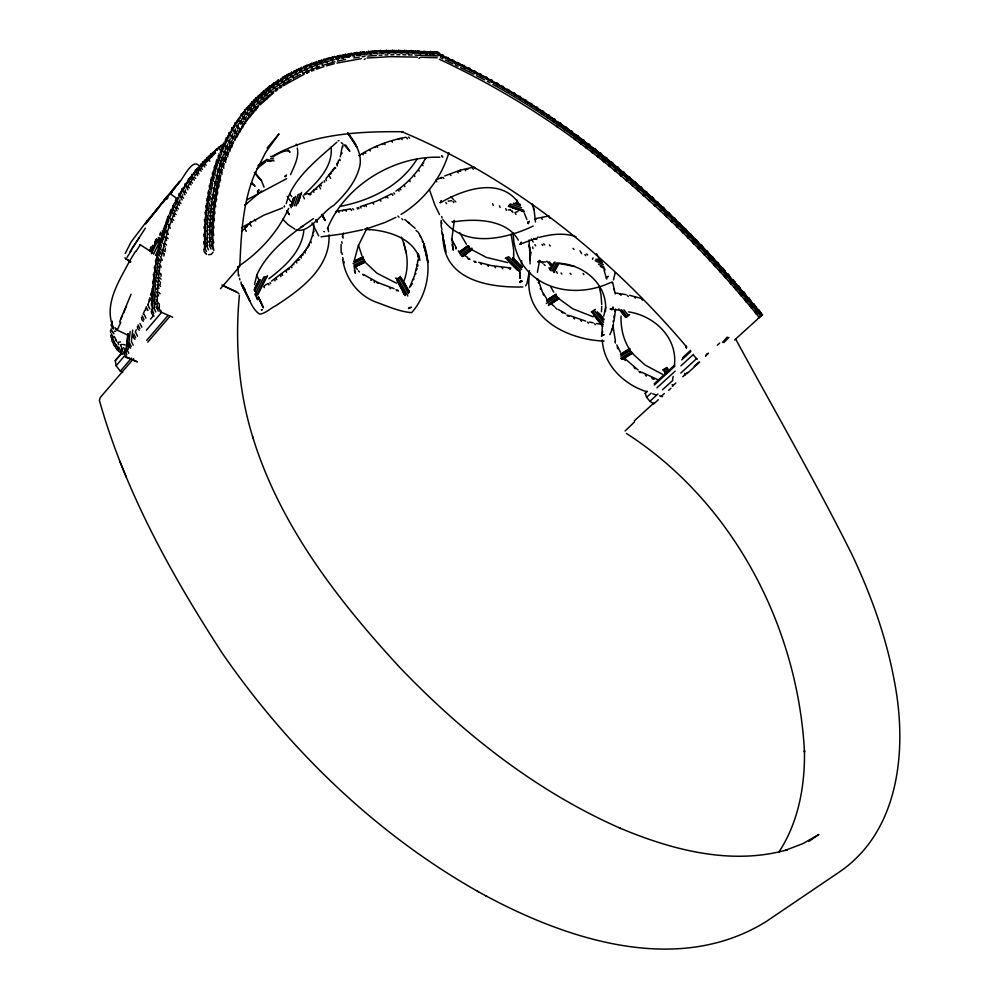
<?xml version="1.0" encoding="UTF-8"?>
<svg xmlns="http://www.w3.org/2000/svg" width="999" height="999" viewBox="0 0 999 999"><rect width="100%" height="100%" fill="white"/><g stroke="black" fill="none" stroke-linecap="round" stroke-linejoin="round"><path stroke-width="1.5" d="M154.645 307.917L154.683 302.897M207.193 239.56L207.218 233.404M152.135 311.938L152.385 298.239M152.735 309.003L152.972 296.541M205.207 240.697L205.245 234.528M157.193 301.586L157.155 307.842M159.316 303.808L159.291 308.791M211.925 234.44L211.9 239.335M212.849 235.002L212.812 241.084M605.406 311.613C608.316 285.514 584.802 264.96 559.727 263.299M209.79 232.143L209.753 238.274M519.992 278.109L520.067 272.015L520.067 278.134M621.053 316.009C620.704 327.347 623.051 338.973 629.145 348.651M674.412 365.159C677.709 337.724 654.283 315.584 628.521 311.888M601.997 334.403L602.297 326.423M204.558 238.773L204.595 236.313M441.146 220.367L441.221 227.06M157.23 300.349L157.405 294.205M212.887 233.803L213.062 227.822M529.72 272.677C521.64 317.02 566.495 339.735 604.108 341.096M154.695 301.648L154.87 295.467M209.815 230.931L210.002 224.912M211.963 232.018L212.15 226.024M530.069 263.873L529.832 247.777M205.257 233.304L205.494 226.036M207.268 230.956L207.467 224.912M601.71 306.381L601.66 308.029A109.341 97.078 12.7 0 1 601.473 311.288L601.435 311.763M606.743 279.096L606.68 277.272M212.287 233.192L212.412 229.62M204.708 231.443L204.857 227.834M513.611 254.77L513.623 254.333A110.19 89.96 -6.8 0 0 513.661 249.738L511.113 234.153M341.071 244.455L341.109 252.51M154.97 293.019L155.307 286.963M157.467 292.994L157.792 286.95M212.2 224.85L212.525 218.968M213.124 226.648L214.71 207.13M152.485 295.791L152.835 289.735L153.247 292.058M153.009 295.317L153.409 288.024M210.065 223.726L210.402 217.819M205.557 224.837L205.906 218.906M207.53 223.726L207.18 216.221M204.92 226.648L205.27 220.717M212.587 226.099L212.725 223.764M157.879 285.764L158.341 279.832M155.394 285.764L155.22 278.259M342.232 146.703L340.309 156.806M152.922 288.536L153.309 283.766M210.477 216.658L210.951 210.864M212.612 217.807L213.074 212.038M441.833 155.757L441.77 156.631L441.708 155.769M207.954 216.633L209.178 203.983M205.994 217.732L206.481 211.913M615.584 309.128L613.973 321.341M160.165 284.44L160.352 282.08M238.062 267.033L238.374 275.599M153.684 284.428L153.983 280.869M205.532 217.208L205.856 213.736M158.454 278.659L159.066 272.839M155.994 278.634L157.505 265.921M154.108 279.695L154.733 273.838M211.076 209.728L211.688 204.046M206.606 210.777L207.243 205.07M205.969 212.6L206.606 206.905M625.074 431.006L634.602 421.865M160.914 276.248L161.164 273.951M153.759 279.058L154.146 275.562M213.424 208.629L213.798 205.257M128.084 349.425L130.182 331.481M131.481 340.534L132.705 330.057M125.799 351.511L127.897 333.566M126.136 351.685L128.247 333.741M303.833 230.669C301.548 251.573 284.703 266.795 268.868 278.758M159.203 271.691L159.952 265.984M154.87 272.69L155.632 266.958M417.257 264.822L417.744 260.939M206.756 205.782L207.53 200.212M254.545 284.528L256.855 274.8M441.208 202.285L441.483 201.224M521.191 243.906L521.503 242.832M154.583 272.115L155.407 266.433M214.223 201.91L214.685 198.614M215.135 203.796L215.584 200.499M521.353 263.424L521.715 260.826M212.113 200.699L212.587 197.377M214.498 205.632L214.96 202.347M207.68 201.698L209.241 191.808M209.615 200.612L210.09 197.29M529.458 270.654L527.035 283.404L525.699 285.826M537.425 272.315L539.173 262.675M157.68 264.785L158.566 259.178M286.276 203.634C292.22 178.734 317.52 159.553 336.788 142.27M212.75 196.279L213.649 190.846M528.371 221.978L528.021 222.814M160.464 262.6L161.001 259.265M156.156 263.561L156.706 260.202M155.582 265.297L157.38 255.344M215.185 195.342L215.734 192.108M215.647 198.014L216.396 193.744M216.096 197.253L216.633 194.031M210.602 193.993L211.164 190.734M354.445 259.877L358.254 245.916L365.996 230.245M208.054 196.915L208.616 193.656M156.905 259.091L159.34 247.115M213.836 189.785L217.794 172.14L223.351 154.783M211.363 189.66L212.4 184.328M672.539 379.807L673.189 376.411M161.588 255.956L162.213 252.672M163.873 256.044L164.286 253.871M159.166 255.856L159.79 252.572M417.32 264.523L414.51 275.612L409.528 287.487M216.321 188.911L216.945 185.752M217.22 190.834L220.729 175.449M209.84 188.586L210.489 185.402M603.721 316.096L605.769 307.068M209.44 189.373L210.327 185.165M162.437 251.598L167.707 230.744L175.075 210.589M111.763 324.113L112.363 321.291M217.208 189.548L217.657 187.475M210.714 184.353L211.9 179.133M454.021 222.765L452.035 237.387L453.271 250.187L452.035 244.33M164.947 250.649L165.409 248.514M613.461 323.851L612.312 328.821M160.464 249.325L161.189 246.104M158.054 252.098L158.779 248.876M217.62 182.63L218.319 179.533M613.486 279.97L615.147 272.727M213.074 181.181L213.798 178.072M210.552 184.116L211.276 181.006M297.927 203.696L301.573 192.42M602.26 333.291L602.747 331.318M161.938 242.932L166.284 227.572M159.54 245.704L160.327 242.557M160.102 243.931L160.901 240.784M453.908 222.265L454.395 220.479M219.068 176.486L219.855 173.476M219.318 180.32L220.105 177.322M214.56 175L215.359 171.965M212.038 177.922L212.849 174.887M212.662 176.061L213.461 173.014M161.176 239.748L162.612 234.603M342.37 236.788L343.406 233.054M538.923 262.275L539.485 260.464M161.164 239.448L162.05 236.376M220.679 170.504L221.541 167.557M221.553 172.49L222.402 169.555M622.302 359.428L632.729 353.159L630.007 350.674L629.845 348.464L620.729 353.958M214.31 170.017L215.197 167.058M216.196 168.968L217.07 166.009M125.25 253.471L131.031 242.045L147.128 220.791M213.686 171.89L217.457 160.277M162.912 233.591L163.524 231.568M520.804 281.031L520.254 282.467M404.258 280.244C409.365 266.196 407.292 250.612 401.411 237.138M602.36 334.465L601.598 336.301M611.987 309.727L612.986 307.242M162.962 233.341L165.472 225.599M223.301 166.671L224.238 163.811M222.44 164.66L223.376 161.801M217.994 163.087L220.966 154.558M216.109 164.136L217.07 161.239M291.246 204.907L293.594 197.827M291.383 204.87L293.743 197.79M705.631 356.293L706.618 354.195L708.453 353.209M292.183 206.306L295.492 196.403M294.293 205.831L298.077 194.518L301.248 193.806M296.116 205.919L299.912 194.618M298.239 202.322L300.15 196.666M150.512 295.105L151.786 291.333M167.27 224.613L168.294 221.678M164.91 227.385L166.496 222.665M225.212 160.989L226.224 158.217M224.35 158.966L225.362 156.181M614.06 317.52L614.385 315.284M611.513 330.269L612.037 328.846M614.747 311.014L615.272 309.59M218.069 158.391L219.106 155.582M225.599 160.102L226.648 157.355M131.056 294.255L119.58 321.965M169.355 218.793L170.454 215.946M167.557 219.768L168.669 216.92M166.995 221.566L167.857 216.783M537.175 280.02L537.737 278.596M226.411 153.434L229.782 145.404M227.26 155.469L228.346 152.76M224.413 152.023L227.809 143.968M222.028 151.786L223.139 149.051M220.18 152.81L223.614 144.718M257.68 295.042L267.47 275.649M592.482 259.353L593.081 257.879M147.815 304.695L149.488 300.612M143.157 314.198L144.693 310.489M508.304 206.418L510.252 203.958L521.515 207.642M126.523 306.006L123.501 313.137M227.722 154.658L228.846 151.998M116.096 329.495L116.421 328.796M171.591 213.124L172.752 210.352M454.495 220.504L453.571 222.203M722.489 342.357L727.247 337.075M169.805 214.098L173.439 205.869M538.049 236.938L536.113 239.335M416.471 270.105L417.095 268.669M410.601 286.476L411.213 285.052M256.706 275.15C268.119 250.212 291.608 233.754 313.499 218.556M229.47 150.1L233.042 142.32M609.865 334.677L612.125 329.545M170.417 213.124L171.628 210.377M224.275 146.366L225.449 143.706M120.717 319.193L122.028 316.246M658.391 399.7L653.808 403.871L649.899 401.286L646.615 397.277L645.204 393.394L646.228 391.108M327.447 228.596C344.318 186.701 392.47 155.794 439.835 157.23M613.061 307.28L611.663 309.565M176.274 207.854L180.07 199.887M173.963 207.605L177.797 199.613M229.995 149.363L233.679 141.708M135.252 332.005L136.289 329.757M313.386 232.542L314.073 231.069M307.48 247.852L309.428 244.98M332.542 171.403L333.641 169.106L335.676 168.032M153.621 254.146L158.292 244.305M155.507 255.419L158.829 248.389L161.176 254.358M151.186 251.736L156.531 240.497M151.411 251.835L156.094 242.008M151.461 253.808L157.467 241.171M290.547 174.65C294.081 166.333 299.338 157.305 297.277 148.027M229.021 141.359L230.257 138.786M230.981 142.807L232.218 140.247M288.649 208.404C277.747 232.18 259.703 252.322 237.912 266.683M226.673 141.096L227.922 138.511M224.837 142.108L230.07 132.018M539.585 260.489L538.573 262.163M280.594 275.087L280.956 274.363M341.745 153.734L342.145 152.909M174.713 203.197L177.385 197.964M312.824 236.114L313.199 235.364M255.12 287.625L259.091 279.782M253.983 290.06L259.29 279.608M254.57 291.421L260.552 279.67M255.319 293.818L263.961 276.848L267.008 276.785M366.371 229.483L367.257 227.809M256.343 295.504L265.672 277.235M337.125 163.724L338.998 160.065M375.199 147.465L375.624 146.653M382.605 144.593L383.029 143.769M213.087 252.21L211.251 254.37L208.641 254.708M233.479 137.725L234.777 135.24M234.303 139.81L245.604 121.054M231.531 136.251L232.842 133.766M364.111 206.468L364.51 205.707M229.196 135.976L230.519 133.479M258.204 190.859L257.717 191.671M385.626 197.752L386.039 196.99M181.406 197.303L182.78 194.755M179.146 197.015L180.519 194.468M601.523 336.276L602.672 334.628M234.977 139.236L244.98 122.964M425.786 158.629L426.223 157.83M550.524 270.579L549.912 268.881L551.361 266.221M550.624 270.017L555.057 261.988M552.035 270.991L556.468 262.962L559.115 263.199L553.921 272.552M553.571 271.453L558.016 263.424M441.346 178.421L441.77 177.647M178.771 195.417L183.142 187.962M128.871 262.425C119.356 280.544 105.844 301.136 111.501 322.452M236.114 132.792L237.487 130.382M234.191 131.306L235.564 128.896M231.88 131.019L233.267 128.596M415.522 274.201L415.921 273.501M413.536 279.658L413.948 278.971M128.784 262.437L135.489 251.373M184.191 192.245L185.627 189.773M181.943 191.945L183.391 189.473M554.37 262.45L552.297 264.972L550.212 265.259M425.174 158.966C417.744 171.99 408.154 182.892 395.879 191.084M231.456 129.583L238.948 118.044M258.878 190.022L257.58 191.883M236.988 126.511L246.166 113.062M395.479 278.147L398.164 278.559L400.437 276.348M234.69 126.211L236.151 123.864M187.1 187.337L193.319 177.972M184.865 187.025L186.388 184.628M258.928 190.022L257.43 191.87M145.292 228.247L129.957 251.81M138.961 238.099L131.468 249.513M366.858 228.596L367.357 227.834M778.633 852.484C798.426 822.589 805.082 785.888 804.457 750.524L804.495 752.11C797.939 626.635 733.191 502.26 626.448 433.466M184.665 185.564L186.214 183.192M285.04 176.448L286.538 175.1L285.065 176.586L285.527 175.974M241.795 123.389L243.306 121.129M416.958 159.216C400.299 186.176 369.892 200.787 339.623 206.493M237.637 121.553L239.161 119.281M304.008 252.372C309.89 244.305 314.098 234.54 313.723 224.4M187.937 182.255L192.782 175.387M334.865 167.42L326.124 178.509M187.8 180.856L197.989 167.657M408.504 308.541L409.503 307.417M323.788 231.481L324.513 231.756M244.842 118.918L246.403 116.733M520.154 282.43L521.141 281.144M174.363 188.486L176.96 184.952M462.562 256.618L471.778 249.787L471.803 248.077M176.898 184.865C182.255 181.668 191.246 158.404 198.489 165.197M247.178 118.881L248.763 116.746M246.553 120.792L258.354 106.656M194.955 175.724L200.05 169.206M242.307 114.873L245.579 110.602M240.534 115.847L248.988 105.469M248.014 114.598L254.733 106.418M165.797 197.902L145.529 223.926L158.991 207.442M271.528 281.156L291.009 266.358L304.171 252.148M250.387 114.648L255.457 108.579M247.802 110.951L256.481 100.999M196.166 170.991L212.887 153.084M162.837 202.735L169.568 194.493M147.165 220.804L162.849 202.248M723.751 342.645L728.908 337.437M164.161 199.9L179.82 181.219L170.729 193.381A125.225 2.023 -48.1 0 0 172.028 192.045M267.07 148.127L279.021 133.878L265.821 152.098L255.132 173.139L255.744 171.653C242.557 201.436 241.234 234.715 239.772 266.421L220.492 288.674M247.265 108.529L258.017 96.891M154.445 212.2L162.962 202.248M122.752 372.565L120.342 371.153L116.096 365.759L115.272 360.589L121.316 353.471M150.537 319.106L153.559 315.547M121.204 354.058L115.272 360.589M116.096 365.759L124.176 356.281M146.391 330.207L161.538 312.425M120.342 371.153L131.481 358.142M146.666 340.397L167.919 315.559M133.641 358.616L100.337 397.44L99.363 400.349C124.987 491.258 171.416 575.012 222.652 653.771C289.398 750.199 376.099 833.978 478.496 891.82M147.777 342.133L169.98 316.258M166.533 196.99L167.17 196.254M201.81 167.108L203.596 165.047M618.881 308.966L625.436 317.22L629.62 314.635M250.949 221.928L241.496 231.706M199.8 165.597L211.251 153.983M257.205 106.631L262.625 101.024M205.419 163.037L214.947 153.484M256.481 104.47L265.709 95.305M250.774 103.509L256.306 97.852M591.271 311.963L595.392 309.39M285.102 176.611L285.789 175.886M170.417 193.868L176.736 198.426M260.165 104.795L273.614 92.77M258.316 99.113L271.903 87.038M322.702 182.105L309.141 194.455M527.959 222.715L529.345 221.391M505.319 258.192L508.641 256.718L521.565 269.593M264.498 99.238L266.383 97.477M303.983 194.805C317.083 182.305 333.154 166.87 331.131 147.115M654.195 383.791L674.687 364.972M682.654 357.654L690.621 350.337M258.204 96.041L260.14 94.281M259.915 95.092L261.838 93.319M645.204 393.394L647.489 391.296M654.333 385.015L674.862 366.171M681.705 359.89L690.833 351.523M646.615 397.277L651.186 393.094M656.892 387.862L675.187 371.116M680.893 365.884L693.468 354.37M649.899 401.286L657.916 393.968M662.487 389.785L672.789 380.382M680.806 373.064L696.827 358.441M634.315 420.829L653.92 402.972M660.839 396.678L664.298 393.519M672.377 386.176L675.836 383.017M682.754 376.723L687.362 372.515M694.28 366.221L698.9 362.013M705.818 355.706L708.116 353.609M717.344 345.204L719.655 343.107M668.693 390.309L670.991 388.224M687.025 373.626L699.612 362.162M538.211 111.676C622.877 167.233 697.115 237.837 760.776 316.383L762.512 314.885L760.089 311.888M608.229 276.411L606.231 277.997M734.59 339.96L757.367 319.305M213.249 152.185L219.443 146.99M214.885 151.286L221.054 146.104M261.613 190.971L247.265 203.159M267.645 93.581L269.593 91.896M268.306 95.767L270.267 94.081M263.798 91.596L265.771 89.898M262.1 92.545L264.086 90.847M608.191 276.361L606.031 277.747M441.645 201.686L440.184 202.697M759.615 317.145L757.879 318.631L762.512 314.885M257.005 168.631L265.534 161.925M521.615 243.294L519.705 244.33L521.815 243.494M272.24 92.432L274.25 90.834M271.591 90.247L273.601 88.649L271.728 85.34M267.782 88.249L278.246 80.557M266.096 89.198L270.217 86.001M364.26 59.553L365.272 58.766M529.395 221.453L527.747 222.515M419.031 58.404L420.017 57.63M250.125 222.265L251.036 221.566M245.217 227.485L247.24 226.411M337.25 163.649L338.174 162.937M329.408 174.5L331.431 173.426M313.873 190.047L316.933 189.111M397.977 139.46L400 138.386M342.382 211.026L343.281 210.339M305.257 250.761L306.131 250.087M301.323 255.781L303.246 254.757M422.802 163.424L423.726 162.725M296.84 260.664L299.588 259.752M286.601 269.967L289.348 269.056M221.553 145.33L223.701 143.719M275.637 91.196L277.697 89.66M411.613 284.365L412.475 283.716M275.637 87.075L281.918 82.58M276.286 89.261L278.346 87.737M459.94 253.559L459.515 251.873L467.657 245.891M459.228 252.372L468.431 245.542L469.692 248.214L471.778 249.787M459.565 253.596L468.781 246.753M460.477 255.057L469.692 248.214M461.625 256.206L470.841 249.375M462.937 256.119L472.14 249.288M273.963 85.464L276.036 83.928M257.829 165.622L267.045 159.353M272.315 84.465L274.438 82.954M662.874 369.905L667.007 367.507L669.48 371.441M808.753 841.508L818.855 834.465L803.021 843.568L785.127 850.424L787.212 849.799C731.018 865.708 671.465 849.849 619.218 827.796L620.741 828.446C536.588 791.545 463.111 733.553 399.85 667.519C337.949 600.374 279.807 525.412 252.71 436.913L253.134 438.311C238.674 392.245 234.877 343.244 239.373 295.404M280.432 86.239L282.542 84.778M279.782 88.174L281.893 86.713M278.147 82.43L280.282 80.969M546.965 300.112L556.006 294.118L556.68 296.591L559.328 298.451L550.287 304.433M547.577 299.925L555.319 294.78M546.977 301.124L556.031 295.13M546.341 303.446L556.68 296.591M548.663 303.921L557.704 297.939M552.847 301.698L556.73 299.138M548.389 305.482L558.716 298.639M276.586 81.493L278.758 80.057M358.778 155.682C373.064 146.466 389.26 140.372 405.944 137.263M284.028 85.29L304.358 74.138M284.066 81.169L286.238 79.783M284.678 83.354L291.246 79.321M401.036 214.423C423.564 200.762 441.383 178.097 448.751 152.984L448.801 154.221L448.738 152.722M241.533 227.647L263.674 215.272L282.717 207.854M282.442 79.545L284.628 78.159M264.485 285.689L267.882 283.541M620.491 354.77L629.607 349.275M620.891 356.168L630.007 350.674M620.479 358.404L630.906 352.123M623.851 357.829L631.655 353.134M621.515 359.353L631.942 353.072M288.436 78.434L290.659 77.123M286.838 76.811L289.073 75.499M287.075 75.062L280.407 79.121L282.143 82.53M283.192 77.31L290.022 73.476M274.076 156.081C278.871 153.272 287.262 148.539 290.085 152.273L288.112 149.937M286.651 178.659L246.765 199.887M391.321 193.956L376.523 201.199L360.751 206.431M292.907 75.849L299.787 72.24M293.481 78.047L300.337 74.438M272.215 156.344C311.713 133.679 358.416 131.269 402.847 131.743L401.685 131.668C512.899 178.234 609.115 255.644 686.825 347.128M289.348 73.789L291.646 72.54M291.333 74.213L293.606 72.977M442.569 201.498C465.134 188.873 500.599 177.285 518.668 203.097M295.916 71.766L298.251 70.604M293.956 71.341L301.061 67.944M395.854 217.357L385.04 222.452L368.369 228.222M441.845 201.848L440.122 202.66M436.213 179.932L441.558 177.372M302.672 73.302L319.618 66.384M302.135 71.104L309.29 67.92M353.833 261.176L362.912 256.98L363.336 257.505L356.868 260.502M353.858 261.663L362.912 256.98M353.034 263.574L363.411 258.778L365.309 262.225L354.945 267.02M353.771 265.185L364.148 260.389M354.508 266.508L364.872 261.713M356.218 265.921L363.986 262.337M300.599 69.468L302.984 68.382M533.204 226.049C505.307 239.323 464.323 248.414 442.869 219.593M306.743 73.077L309.141 72.053M305.382 67.32L307.804 66.296M444.767 175.924L460.389 170.117M303.471 66.883L315.859 62.1M522.627 243.257L535.801 238.424M304.32 66.771L306.78 65.784M311.563 71.066L313.998 70.105M304.72 194.618L307.53 193.581L310.389 194.905M311.725 66.933L314.173 65.984M310.252 65.297L327.959 59.353M522.002 281.156L520.129 281.855M309.265 64.823L311.775 63.899M454.582 221.403L452.634 221.928M610.576 282.505C573.189 300.299 523.551 288.261 514.235 243.793M316.471 69.181L323.988 66.633M316.658 65.06L319.156 64.173M514.997 212.487L518.031 211.413M120.579 344.88L121.978 344.405M117.994 342.357L120.542 341.97M292.794 264.735L293.843 264.385M336.001 211.576L337.063 211.226M308.991 194.268L311.139 194.056M322.128 65.522L334.977 61.788M321.666 63.324L324.2 62.512M318.394 61.251L320.966 60.44M301.386 226.773L302.335 226.486L301.348 226.723M326.536 65.847L334.29 63.699M326.76 61.738L329.345 60.989M323.551 59.653L334.078 56.881M460.402 170.117L473.938 167.058M539.597 261.438L537.712 261.788L539.672 261.738M601.673 335.277L604.22 334.665L601.61 334.94M522.027 281.243L520.054 281.556M331.943 60.277L334.553 59.59M330.569 58.641L333.191 57.967M539.285 237.4C551.136 234.166 564.123 232.53 575.948 236.751M508.216 210.027L510.364 209.49M329.895 58.429L332.567 57.792M536.363 218.444L549.038 215.946M362.899 229.695L342.832 233.866L321.091 236.838M337.6 61.139L345.604 59.391M336.913 63.049L361.376 58.654M337.2 58.941L339.847 58.329M335.851 57.318L363.361 52.66M612.687 308.891L610.339 309.003M336.763 56.269L339.46 55.682M410.239 307.68L411.501 307.292L409.215 307.842M342.52 57.755L350.661 56.206M350.287 208.941L335.826 211.551M369.618 229.72L366.521 229.445M342.182 55.145L344.917 54.633M365.584 229.233L364.735 229.096L366.658 229.033M261.451 309.827L262.325 309.665L261.426 309.752M347.677 54.146L350.449 53.696M353.758 57.93L359.29 57.118M356.181 55.332L370.267 53.696M353.234 53.284L356.044 52.897M442.882 157.055L442.807 157.155M448.164 201.124L451.585 200.724M455.544 221.603C477.16 218.344 507.317 219.98 518.281 240.147M362.088 56.756L364.885 56.431M358.878 52.547L364.573 51.936M357.417 53.447L360.264 53.134M454.657 221.666L451.948 221.766M367.008 58.029L390.197 56.668L417.582 57.118M302.235 226.323L303.084 226.249M367.719 56.131L376.298 55.407M366.208 52.36L374.862 51.661M373.127 53.459L376.011 53.259M370.342 51.436L379.133 50.924M368.918 52.348L371.828 52.148M379.183 55.232L382.093 55.082M377.772 51.486L401.673 51.086L437.237 52.36L442.157 55.332M378.921 53.084L381.83 52.935M385.015 54.957L387.962 54.858M384.765 52.81L387.712 52.722M437.212 57.742L420.729 57.268M382.093 50.812L385.065 50.724M438.124 55.919L415.184 55.12M435.789 51.973L425.349 51.748M390.909 54.783L393.893 54.745M338.099 140.697L338.998 140.684M390.684 52.647L393.668 52.61M388.062 50.662L391.071 50.624M522.864 286.963C489.223 287.787 443.843 280.432 443.044 237.725L446.103 252.123M396.878 54.733L399.887 54.733M396.665 52.597L399.675 52.61M394.093 50.624L397.127 50.637M540.596 261.85L545.616 261.975M402.909 54.77L405.944 54.82M402.709 52.647L405.756 52.71M400.187 50.687L403.271 50.749M250.674 183.953L253.459 184.703L255.045 186.251L252.035 182.817M408.828 52.785L411.913 52.897M409.003 54.908L412.088 55.007M406.356 50.849L422.127 51.573L422.802 52.797M415.01 53.022L438.124 53.859L443.019 56.831M510.926 268.019L491.283 265.597L478.758 262.337M114.56 331.193L115.697 331.281M574.388 266.433L559.59 263.486M612.749 309.215L610.327 308.928M369.867 229.595C388.798 230.994 411.813 238.237 418.818 256.706M370.629 280.12L371.403 280.22M613.673 309.478L618.581 310.09M615.571 293.044L626.036 294.605M534.84 219.206L535.988 219.355M507.592 262.55L486.363 257.417L472.752 250.2M377.098 282.892L378.671 283.154M610.639 309.078L611.613 309.24M596.553 323.514L599.625 324.063M266.371 160.489L269.206 161.014M266.721 160.677L270.966 161.451M364.41 152.972L365.859 153.234M459.303 171.104L460.626 171.341M266.983 159.615L274.051 160.914M466.783 168.968L468.094 169.206M270.754 158.391L273.589 158.928M270.617 156.381L273.439 156.918M123.139 344.493L125.1 344.867M589.51 322.04L593.156 322.839M629.657 295.317L642.02 298.626M659.54 395.829L662.537 396.578M585.651 321.091L569.442 315.547M593.194 316.795L572.752 308.791L559.74 299.325M652.659 393.856L656.231 394.93M509.59 205.569L523.663 210.177M508.841 206.506L524.313 211.576M512.524 207.804L523.763 211.476M515.534 202.959L520.304 204.433M513.399 203.209L520.442 205.519M394.081 288.649L378.496 282.829L363.486 274.5M533.853 238.474L536.638 239.423M657.13 379.358L641.783 372.252M396.441 283.179L376.985 273.239L366.059 263.037M644.942 391.146C622.864 383.491 603.471 364.298 602.31 339.985M662.449 374.263L645.054 365.022L632.966 353.971M125.986 357.08L137.475 361.913M125.587 356.893L136.613 361.538M124.925 356.556L134.977 360.826M160.177 311.713L172.677 317.27M128.359 335.402L115.747 329.42M223.801 285.989L236.401 291.908M221.878 285.027L237.287 292.282L238.998 293.918M597.327 259.028L601.386 261.001M595.791 259.203L602.572 262.5M595.192 260.677L603.334 264.635M598.463 264.198L603.896 266.833M600.499 266.533L604.57 268.506M449.637 59.078L452.21 60.34M454.795 61.601L462.687 65.484M450.462 60.564L453.022 61.813M455.594 63.074L458.191 64.348M452.847 63.786L445.292 60.065M455.419 65.047L458.004 66.309M458.603 63.786L461.263 65.097M460.801 65.634L468.743 69.593M460.614 67.595L473.851 74.238M444.605 56.593L447.102 57.83M445.454 58.079L447.939 59.316M465.347 66.808L468.007 68.157M470.691 69.518L478.808 73.714M471.416 70.941L484.915 77.997M474.737 71.928L477.46 73.352M476.535 75.624L484.64 79.895M477.397 891.208C562.275 938.336 676.148 977.534 766.146 921.577L839.272 872.065C900.299 830.631 907.379 747.502 894.317 680.918C886.238 636.838 870.828 594.38 851.685 553.958C815.284 481.118 774.462 410.564 735.626 339.011M296.191 229.857C308.853 234.216 323.451 210.664 333.678 205.457C344.23 195.292 354.533 183.791 358.866 169.48C363.624 156.119 355.756 142.982 347.764 132.83M481.543 75.15L513.861 93.394M482.942 76.249L484.777 77.235M439.36 59.266C505.232 90.022 566.908 129.545 622.165 176.798M485.701 77.735L488.461 79.233M487.649 79.47L492.207 81.968M487.362 81.356L490.084 82.842M440.534 57.555L442.857 58.829M565.509 313.674L558.154 309.353M492.819 84.341L497.39 86.901M493.131 82.467L503.246 88.174M485.801 895.828L486.95 896.453M494.006 82.293L495.866 83.329M496.79 83.854L501.436 86.501M498.314 87.413L502.909 90.022M504.17 88.711L508.791 91.396M503.821 90.547L508.441 93.232M294.867 229.121L288.074 224.6L282.692 219.193M508.903 90.847L513.598 93.631M509.727 91.945L514.36 94.705M509.353 93.769L526.073 103.908M514.797 93.943L520.404 97.353M514.535 94.193L516.408 95.33M515.297 95.267L519.955 98.089M521.341 97.939L525.099 100.262M520.891 98.651L526.485 102.135M522.052 98.789L524.887 100.549M526.036 100.849L542.057 111.151M527.422 102.722L532.105 105.682M526.997 104.495L537.275 111.064M527.722 102.323L529.607 103.521M533.041 106.281L543.381 113.012M464.335 255.257L467.569 257.33M533.391 105.944L535.277 107.168M139.997 244.505L152.81 252.922M539.073 109.628L541.908 111.501M543.006 111.776L554.345 119.443M544.318 113.636L549.025 116.796M509.89 209.615L512.387 211.288M125.712 258.466L130.769 261.85M125.574 258.629L130.619 262.013M544.755 113.399L547.602 115.31M341.258 142.707L342.694 143.681M548.551 115.959L550.449 117.245L549.125 115.921M549.962 117.432L554.67 120.642M551.398 117.894L553.296 119.193M555.619 121.291L560.327 124.575M557.105 121.816L559.003 123.139M557.18 121.403L560.027 123.376M404.782 219.53L415.134 228.272M638.086 369.98L625.249 358.878M560.976 124.051L571.391 131.481M561.85 125.15L564.697 127.173M563.149 126.561L594.23 149.613L624.175 173.888M565.646 127.847L570.404 131.269M574.225 133.554L605.394 157.455M578.945 137.537L581.793 139.673M584.64 141.808L589.385 145.429M591.283 146.89L593.181 148.351M596.016 150.562L597.914 152.048M601.685 155.032L604.52 157.293M540.059 260.951L542.907 263.237M608.204 159.728L635.327 182.492M618.656 168.843L621.465 171.204M625.099 174.675L629.745 178.634M623.089 177.572C672.839 219.743 718.368 266.82 759.34 317.545M630.831 179.171L634.565 182.405M551.735 304.233L554.807 306.893M630.669 179.433L635.302 183.454M635.214 181.631L636.95 184.44M623.813 171.853L625.561 174.663M629.52 176.711L631.268 179.52M640.883 186.613L642.632 189.423M646.54 191.658L648.276 194.468M618.094 167.058L619.842 169.867M652.172 196.766L653.908 199.575M612.362 162.325L614.11 165.135M657.779 201.935L659.527 204.733M343.868 144.543L349.837 151.361L345.741 144.992M606.618 157.655L608.366 160.477M663.373 207.155L665.122 209.952M600.874 153.059L602.609 155.881M668.943 212.425L670.691 215.235M595.104 148.526L596.84 151.349M674.475 217.757L676.236 220.567M679.994 223.152L681.743 225.949M589.335 144.068L591.071 146.89M583.553 139.685L585.289 142.507M685.489 228.596L687.237 231.393M577.772 135.365L579.507 138.187M690.946 234.078L692.694 236.888M696.378 239.623L698.139 242.432M571.99 131.119L573.726 133.953M566.208 126.948L567.944 129.783M701.773 245.23L703.533 248.027M707.142 250.874L708.903 253.671M560.414 122.84L562.162 125.687M712.487 256.556L714.248 259.365M554.632 118.819L556.381 121.666M717.781 262.3L719.555 265.11M548.863 114.873L550.599 117.72M723.051 268.082L724.824 270.904M543.081 111.001L544.817 113.861M636.251 183.304L647.364 193.157M635.489 183.217L640.147 187.3M636.226 184.253L646.378 193.244M728.283 273.913L730.057 276.735M537.312 107.218L539.06 110.077M733.478 279.795L735.252 282.605M531.555 103.509L533.304 106.369M738.636 285.714L740.409 288.536M525.811 99.875L527.559 102.747M743.756 291.671L745.529 294.493M520.079 96.329L521.828 99.201M748.825 297.677L750.611 300.499M514.373 92.857L516.108 95.742M753.858 303.721L755.644 306.543M508.678 89.473L510.414 92.358M758.853 309.802L760.639 312.625M502.997 86.176L504.745 89.061M497.352 82.954L499.088 85.852M491.72 79.82L493.469 82.717M486.126 76.761L487.874 79.67M480.569 73.789L482.317 76.711M475.037 70.904L476.798 73.826M469.567 68.094L471.316 71.029M464.135 65.36L465.884 68.307M458.753 62.7L460.514 65.647M453.459 60.102L455.219 63.062M448.251 57.542L450.012 60.514M443.169 54.995L444.942 57.979M438.474 52.248L440.247 55.245M432.055 51.686L433.828 54.683M425.449 51.361L427.222 54.358M418.981 51.011L420.754 54.033M412.612 50.724L414.385 53.746M406.318 50.499L408.104 53.534M643.856 190.597L645.716 192.258M400.099 50.375L401.885 53.422M393.956 50.35L395.729 53.409M387.862 50.437L389.647 53.496M648.289 193.993L669.33 213.536M647.564 193.918L651.261 197.278M647.29 194.068L669.18 214.373M381.855 50.637L383.628 53.709M375.899 50.949L377.684 54.033M370.017 51.374L371.803 54.47M364.198 51.936L365.984 55.045M358.454 52.622L360.239 55.744M352.784 53.434L354.57 56.568M347.177 54.383L348.976 57.53M341.658 55.469L343.456 58.629M511.725 211.288L512.937 212.4M336.213 56.681L338.012 59.853M330.844 58.042L332.642 61.226M654.944 200.649L656.793 202.347M325.549 59.54L327.36 62.737M529.67 250.25L531.306 253.034M543.943 264.398L545.142 265.509M320.354 61.176L322.165 64.386M315.234 62.962L317.045 66.184M652.934 378.072L654.158 379.195M310.214 64.885L312.025 68.119M640.097 371.603L641.308 372.727M623.576 357.767L625.224 360.539M658.628 204.046L662.287 207.467M634.078 367.595L635.277 368.718M305.269 66.958L307.093 70.217M568.006 315.197L569.193 316.308M561.588 311.888L562.774 312.999M300.424 69.181L302.247 72.452M555.656 307.954L556.843 309.066M295.679 71.553L297.502 74.838M291.034 74.076L292.857 77.373M286.488 76.761L288.311 80.07M475.037 261.263L476.211 262.375M282.043 79.583L283.878 82.905M468.831 258.341L470.005 259.44M458.341 250.761L459.515 251.873M277.71 82.567L279.545 85.902M273.489 85.702L275.324 89.061M666.857 211.788L668.681 213.524M269.368 88.998L271.216 92.37M408.004 222.228L409.19 223.351M415.959 230.307L417.132 231.418M397.839 216.046L399.026 217.183M265.372 92.457L267.22 95.842M669.592 214.398L671.415 216.134M261.501 96.066L263.349 99.463M670.242 214.41L673.863 217.894M670.079 215.247L679.982 224.85M257.742 99.838L259.59 103.259M254.096 103.759L255.956 107.193M250.587 107.855L252.46 111.301M663.523 208.079L664.822 209.328M247.215 112.1L249.088 115.572M652.335 197.702L653.621 198.963M657.941 202.859L659.677 205.657M696.49 240.522L698.251 243.319M641.058 187.562L642.357 188.823M707.255 251.748L709.015 254.558M624 172.815L625.749 175.624M728.371 274.775L730.144 277.585M612.562 163.312L614.298 166.121M743.83 292.507L745.604 295.329M748.9 298.514L750.674 301.336M753.933 304.545L755.706 307.367M758.915 310.627L760.701 313.449M566.445 127.972L567.757 129.246M560.676 123.888L562.412 126.723M243.968 116.508L245.841 119.992M674.775 218.769L680.182 224.051M543.356 112.063L544.667 113.349M526.111 100.949L527.435 102.235M514.672 93.943L515.996 95.242M240.859 121.079L242.732 124.588M497.664 84.066L499.001 85.365M492.045 80.931L493.394 82.23M486.463 77.885L487.799 79.196M475.387 72.04L476.735 73.352M469.917 69.231L471.266 70.554M237.887 125.812L239.772 129.333M235.052 130.694L236.938 134.241M397.327 289.91L398.464 291.021M676.86 221.403L678.671 223.177M459.128 63.849L460.477 65.185M453.833 61.264L455.594 64.223M438.861 53.434L440.634 56.419M232.367 135.752L234.266 139.311M673.351 217.557L675.099 220.367M678.87 222.952L680.631 225.749M684.365 228.396L686.126 231.206M662.237 206.943L663.985 209.74M667.807 212.225L669.555 215.022M689.834 233.891L691.595 236.701M656.643 201.711L658.391 204.52M695.267 239.448L697.027 242.245M700.674 245.042L702.434 247.852M651.023 196.541L652.772 199.35M706.056 250.687L707.816 253.496M645.379 191.433L647.127 194.243M711.388 256.393L713.161 259.203M639.722 186.388L641.47 189.198M716.695 262.138L718.468 264.947M634.04 181.406L635.789 184.203M721.977 267.919L723.738 270.741M229.82 140.959L231.718 144.53M362.699 274.338L363.836 275.462M358.354 270.816L359.503 271.928M681.081 224.937L696.266 240.197M680.469 224.95L684.977 229.408M628.346 176.473L630.094 179.283M727.21 273.763L728.983 276.573M622.639 171.603L624.375 174.425M732.404 279.633L734.178 282.455M616.92 166.808L618.656 169.618M737.562 285.564L739.347 288.386M742.694 291.521L744.467 294.355M611.176 162.075L612.911 164.885M605.419 157.405L607.167 160.227M747.764 297.527L749.55 300.362M752.809 303.584L754.595 306.406M599.662 152.81L601.398 155.619M757.804 309.665L759.59 312.5M593.893 148.264L595.629 151.086M413.037 51.923L414.423 53.284M227.435 146.329L229.333 149.925M680.881 225.737L685.351 230.17M588.111 143.806L589.847 146.628M582.33 139.41L584.065 142.245M576.548 135.09L578.284 137.924M570.754 130.844L572.489 133.679M564.959 126.661L566.695 129.495M225.187 151.86L227.098 155.469M223.102 157.542L225.012 161.176M559.165 122.565L560.901 125.399M553.371 118.531L555.107 121.379M547.589 114.585L549.325 117.432M541.808 110.714L543.543 113.561M221.166 163.399L223.089 167.045M536.026 106.918L537.774 109.778M530.269 103.197L532.005 106.069M524.512 99.563L526.261 102.435M507.367 257.892L520.292 270.766M513.948 265.746L517.17 268.956M506.093 258.454L519.018 271.316M508.553 261.401L517.17 269.967M219.393 169.393L221.328 173.064M208.554 159.84L209.89 161.176M518.768 96.016L520.516 98.889M513.049 92.545L514.797 95.429M507.342 89.161L509.09 92.045M512.674 257.58L522.352 267.233M512.974 258.379L518.344 263.736M512.662 258.579L521.278 267.17M217.794 175.549L219.718 179.246M204.807 163.911L206.156 165.247M686.238 231.056L724.65 271.553L761.987 315.372M501.66 85.852L503.409 88.749M496.003 82.63L497.752 85.527M490.372 79.483L492.12 82.393M216.346 181.868L218.282 185.577M201.186 168.132L202.535 169.48M484.765 76.436L486.513 79.346M479.195 73.451L480.944 76.374M215.06 188.336L217.008 192.058M197.702 172.515L199.051 173.876M213.961 194.955L215.909 198.701M687.662 232.105L689.46 233.903M473.663 70.567L475.412 73.489M468.169 67.757L469.93 70.692M462.737 65.01L464.485 67.957M194.343 177.048L195.692 178.421M213.012 201.723L214.972 205.482M191.121 181.743L192.47 183.117M457.355 62.35L459.115 65.31M452.035 59.753L453.808 62.712M212.25 208.641L213.736 210.14L214.211 212.425M188.024 186.601L189.385 187.974M446.815 57.193L448.588 60.165M441.733 54.645L443.506 57.617M437.025 51.886L438.798 54.883M546.728 261.189L551.011 265.534M453.671 199.75L450.849 196.766M211.663 215.697L213.149 217.208L213.636 219.505M185.065 191.608L186.438 192.994M430.606 51.311L432.367 54.321M549.088 261.713L552.297 264.972M211.251 222.914L212.737 224.425L213.224 226.736M182.255 196.766L183.629 198.164M211.014 230.257L212.512 231.793L212.999 234.103M693.031 237.525L695.691 240.26M423.988 50.986L425.761 53.996M179.583 202.085L180.956 203.484M210.964 237.75L212.475 239.285L212.962 241.608M417.507 50.649L419.28 53.659M177.06 207.555L178.434 208.966M211.101 245.379L212.612 246.928L213.099 249.263M697.14 241.109L712.075 256.793M696.59 241.171L698.363 242.994M411.126 50.35L412.899 53.372M174.688 213.174L176.061 214.598M241.92 284.59L243.044 285.751M172.465 218.956L173.851 220.379M205.02 252.822L206.518 254.358M404.832 50.137L406.605 53.172M641.508 299.088L642.569 300.187M398.601 50.012L400.374 53.059M634.427 297.04L635.476 298.127M392.432 49.987L394.218 53.034M627.247 295.417L628.296 296.503M586.6 253.908L587.637 254.995M166.721 237.2L168.119 238.649M579.982 250.799L581.643 253.584M386.338 50.062L388.124 53.134M620.004 294.181L621.053 295.267M573.026 248.364L574.063 249.438M165.122 243.581L166.533 245.042M380.307 50.262L382.093 53.334M163.699 250.112L165.097 251.586M374.35 50.574L376.136 53.659M703.658 248.514L706.305 251.298M368.456 50.999L370.242 54.096M474.363 167.457L475.387 168.544M362.625 51.561L364.423 54.67M543.706 243.793L544.717 244.88M570.079 273.251L571.103 274.338M159.665 277.672L161.089 279.171M672.102 384.578L673.151 385.701M356.88 52.248L358.666 55.37M159.078 284.902L160.514 286.413M158.679 292.282L160.115 293.806M351.186 53.059L352.984 56.194M212.013 224.151L213.624 225.861L213.986 227.972M708.94 254.083L711.563 256.88M548.888 267.794L549.912 268.881M651.847 377.997L652.884 379.108M345.579 54.008L347.377 57.155M645.317 375L646.353 376.111M205.694 237.962L204.083 236.239L203.721 234.116M205.619 245.492L204.008 243.756L203.646 241.621M244.33 288.424L242.832 285.539M158.416 307.43L160.315 311.263M594.555 323.701L595.579 324.787M638.998 371.516L640.034 372.627M340.047 55.082L341.845 58.242M587.462 322.128L588.473 323.214M205.744 253.147L204.121 251.411L203.746 249.263M152.522 314.635L153.958 316.171M712.936 257.73L759.277 310.901M580.431 320.217L581.455 321.303M334.59 56.306L336.388 59.478M408.566 137.05L409.59 138.149M573.538 317.882L574.55 318.968M329.208 57.655L331.006 60.839M566.845 315.072L567.844 316.159M714.173 259.69L721.977 268.194M401.123 138.486L402.147 139.598M323.913 59.153L325.711 62.35M454.77 200.799L455.769 201.885M516.583 268.806L517.582 269.88M318.693 60.789L320.504 64.011M509.203 268.369L510.202 269.455M501.86 267.67L502.859 268.743M313.574 62.575L315.384 65.797M494.592 266.658L495.579 267.732M308.529 64.51L310.339 67.745M487.437 265.259L488.424 266.346M153.134 315.06L151.573 313.349L151.249 311.213M303.584 66.583L305.407 69.83M480.469 263.424L481.456 264.498M143.357 321.216L141.821 319.53L141.496 317.432M139.223 330.294L137.687 328.596L137.375 326.498M116.821 349.288L118.194 350.799M473.788 261.101L474.762 262.188M298.726 68.806L300.549 72.065M467.569 258.167L468.556 259.253M134.952 339.285L133.416 337.587L133.104 335.489M293.968 71.179L295.791 74.463M130.569 348.176L129.046 346.478L128.734 344.38M112.662 328.471L110.889 324.812M289.31 73.701L291.146 76.998M112.537 338.961L111.051 337.312L110.764 335.264M126.174 356.268L124.65 354.583L124.351 352.472M113.561 343.181L112.063 341.521L111.776 339.46M122.889 354.483L121.379 352.784L121.066 350.686M115.197 346.74L113.699 345.08L113.411 343.007M119.93 352.335L118.419 350.649L118.119 348.564M117.345 349.775L115.847 348.102L115.547 346.016M724.55 271.054L726.273 272.964M284.752 76.374L286.588 79.695M354.932 266.571L357.442 269.368M401.798 218.706L402.772 219.805M275.961 82.193L277.797 85.539M729.695 276.798L732.242 279.695M267.595 88.636L269.443 92.008M263.586 92.083L265.434 95.479M360.127 206.893L361.101 208.004M254.645 172.765L261.451 180.582L264.061 187.163M734.789 282.592L737.337 285.502M259.703 95.692L261.551 99.101M352.734 208.654L353.708 209.765M254.508 172.64L261.451 180.582L254.483 172.54M345.379 210.14L346.353 211.251M248.763 107.492L250.637 110.939M338.112 211.376L339.073 212.487M402.597 291.696L404.133 294.468M245.379 111.738L247.252 115.21M739.859 288.411L742.382 291.346M396.029 289.772L396.965 290.859M389.598 287.7L390.534 288.786M242.12 116.146L243.993 119.643M238.998 120.729L240.884 124.226M236.014 125.462L237.899 128.983M744.879 294.28L747.377 297.24M233.179 130.357L235.065 133.891M230.482 135.402L232.367 138.961M227.922 140.622L229.82 144.206M749.874 300.2L752.347 303.159M225.524 145.991L227.422 149.588M223.277 151.523L225.187 155.145M218.706 148.264L219.755 149.525M221.179 157.218L223.089 160.851M214.598 151.86L215.659 153.147M693.693 355.294L697.102 359.415M219.231 163.074L221.154 166.721M210.614 155.632L211.663 156.905M217.457 169.081L219.38 172.752M754.819 306.144L757.279 309.128M206.743 159.54L207.804 160.827M215.834 175.237L217.77 178.933M202.984 163.611L204.77 167.02M214.385 181.556L216.321 185.277M199.363 167.832L201.149 171.266M291.77 196.628L289.872 194.131M213.099 188.037L215.035 191.758M195.866 172.228L197.652 175.662M759.727 312.125L762.15 315.122M211.975 194.655L213.923 198.401M192.495 176.761L194.281 180.22M211.026 201.436L212.987 205.195M189.261 181.456L191.046 184.94M210.252 208.354L212.225 212.138M186.151 186.313L187.949 189.81M209.665 215.422L211.626 219.231M209.241 222.64L211.214 226.461M183.192 191.321L184.99 194.83M756.355 314.235L754.57 311.401M751.348 308.142L749.575 305.307M746.303 302.085L744.53 299.263M741.221 296.079L739.447 293.256M736.101 290.11L734.327 287.287M730.931 284.191L729.158 281.368M725.736 278.309L723.963 275.487M720.491 272.465L718.718 269.655M715.209 266.683L713.448 263.861M709.902 260.926L708.141 258.117M703.396 253.783L704.557 255.232M699.175 249.588L697.414 246.778M693.768 243.981L692.007 241.184M688.323 238.436L686.575 235.627M682.854 232.942L681.106 230.132M677.347 227.497L675.599 224.688M670.666 220.654L671.827 222.103M666.271 216.771L664.522 213.961M659.54 210.04L660.689 211.488M653.933 204.807L655.094 206.269M648.314 199.65L649.462 201.099M642.657 194.543L643.818 195.991M638.161 190.946L636.413 188.149M209.003 229.995L210.989 233.841M180.369 196.491L182.18 200.012M632.479 185.964L630.731 183.154M625.611 179.583L626.773 181.044M621.053 176.186L619.318 173.376M614.16 169.917L615.322 171.391M608.403 165.185L609.577 166.658M603.821 162L602.085 159.178M596.878 155.919L598.051 157.405M591.096 151.398L592.27 152.872M585.314 146.928L586.488 148.414M579.52 142.545L580.694 144.031M573.726 138.224L574.9 139.71M556.318 125.712L557.492 127.21M623.925 309.852L628.608 315.759M621.615 309.715L627.235 316.795M620.404 310.277L626.023 317.357M208.941 237.487L210.939 241.358M177.685 201.81L179.495 205.357M209.066 245.13L211.064 249.013M466.408 244.305L459.827 232.817M175.15 207.28L176.973 210.851M594.355 310.489L603.658 322.352M592.981 311.526L603.221 324.55M596.216 317.133L600.861 323.039M591.808 312.088L602.971 326.298M594.055 315.522L602.422 326.161M172.765 212.912L174.588 216.496M599.412 313.386L604.058 319.305M599.8 314.448L602.584 317.994M597.252 311.763L603.758 320.067M170.529 218.694L172.365 222.29M168.456 224.638L170.28 228.247M166.533 230.719L168.369 234.353M164.76 236.963L166.608 240.609M163.162 243.344L165.01 247.015M330.619 178.359L328.996 175.412M296.179 144.168L297.415 145.779M161.726 249.875L163.574 253.571M320.629 188.861L319.018 185.901M160.452 256.556L162.313 260.264M159.353 263.386L161.214 267.108M158.416 270.354L160.29 274.101M254.483 219.405L255.657 220.954M251.224 226.211L249.65 223.214M246.303 231.418L244.743 228.434M157.655 277.46L159.528 281.219M157.068 284.703L158.953 288.486M206.393 243.756L204.408 239.885M206.518 251.423L204.52 247.527M156.668 292.083L158.554 295.891M162.225 235.689L160.439 232.155M156.431 299.6L158.329 303.421M152.173 251.298L150.387 247.74M156.381 307.242L158.292 311.089M151.661 301.436L149.8 297.677M153.846 313.436L151.948 309.59M147.964 310.502L146.116 306.73M144.031 319.63L142.183 315.846M139.897 328.708L138.049 324.912M135.627 337.712L133.779 333.916M131.244 346.616L129.395 342.807M113.287 326.935L111.526 323.276M112.812 332.58L111.039 328.896M126.848 354.72L125.012 350.911M113.174 337.437L111.401 333.728M123.551 352.922L121.728 349.138M114.198 341.646L112.412 337.924M120.592 350.786L118.769 347.015M115.847 345.204L114.048 341.471M117.994 348.226L116.196 344.468M756.168 310.277L757.954 313.112M751.173 304.183L752.946 307.018M746.128 298.139L747.901 300.974M741.046 292.133L742.819 294.955M735.926 286.164L737.699 288.986M730.756 280.244L732.529 283.054M725.561 274.363L727.322 277.173M720.316 268.519L722.09 271.341M715.047 262.725L716.807 265.547M709.727 256.98L711.5 259.79M704.395 251.286L706.156 254.096M699.013 245.642L700.774 248.439M693.606 240.035L695.354 242.844M688.161 234.49L689.922 237.287M682.692 228.983L684.452 231.793M677.197 223.539L678.945 226.348M671.678 218.144L673.426 220.954M666.121 212.812L667.869 215.609M660.539 207.53L662.287 210.327M643.681 192.02L645.429 194.83M456.406 247.839L451.461 239.123M546.441 298.376L542.37 291.833L538.648 281.318M287.25 196.366L290.697 201.461M604.333 268.881L605.119 270.055M584.914 254.495L585.689 255.669M549 216.958L549.775 218.132M583.091 273.439L583.866 274.613M541.558 218.182L542.332 219.343M549.45 244.88L550.212 246.054M286.925 210.989L289.323 214.66L287.1 210.589M522.315 210.677L523.064 211.838M561.076 272.939L561.838 274.113M541.995 244.38L542.757 245.554M348.551 134.253L356.693 146.803L347.802 133.104M415.534 51.249L416.321 52.46M553.933 271.129L554.695 272.302M515.284 213.249L516.033 214.423M534.927 244.63L535.676 245.804M402.834 50.737L403.621 51.96M472.564 168.044L473.314 169.218M396.603 50.612L397.377 51.836M390.434 50.587L391.208 51.811M464.985 169.555L465.734 170.729M665.771 368.381L668.244 372.302M664.323 369.28L666.795 373.201M663.211 369.855L665.684 373.776M384.328 50.674L385.102 51.898M533.191 241.983L531.343 238.973M457.505 171.691L458.254 172.864M418.057 231.993C433.491 256.343 430.656 291.458 411.638 312.65C399.95 311.725 388.661 306.743 377.697 302.722C358.828 296.278 345.891 279.558 342.757 259.952M596.528 253.808L599.412 258.803M450.187 174.313L450.924 175.499M372.315 51.186L373.089 52.423M553.746 292.12L550.736 286.913M366.408 51.623L367.182 52.86M443.044 177.335L443.768 178.509M452.997 201.386L453.721 202.56M360.577 52.173L361.351 53.422M436.063 180.657L436.8 181.83M354.807 52.86L355.582 54.121M406.693 137.65L407.43 138.849M445.866 202.547L446.59 203.734M349.126 53.684L349.887 54.945M343.506 54.633L344.268 55.894M391.758 141.021L392.495 142.233M337.949 55.719L338.723 56.98M332.492 56.931L333.254 58.204M384.29 143.406L385.015 144.618M327.098 58.292L327.859 59.578M376.86 146.291L377.585 147.502M400.149 188.649L400.861 189.835M321.79 59.79L322.552 61.076M369.58 149.7L370.304 150.911M316.571 61.439L317.332 62.725M393.893 192.869L394.593 194.056M311.426 63.224L312.2 64.523M362.512 153.571L363.224 154.783M387.25 196.691L387.949 197.877M306.381 65.147L307.143 66.458M380.257 200.025L380.944 201.211M301.423 67.233L302.185 68.544M296.566 69.455L297.327 70.779M373.039 202.922L373.738 204.121M291.795 71.841L292.557 73.152M365.696 205.419L366.396 206.618M287.125 74.363L287.887 75.687M358.304 207.492L358.991 208.691M282.555 77.048L283.316 78.384M357.018 207.854L357.704 209.053M278.097 79.883L278.858 81.219M350.899 209.253L351.586 210.464M316.258 220.517L317.207 222.19L315.821 219.668M439.51 214.573L434.89 205.095L429.483 189.773M273.738 82.867L274.5 84.216M325.799 179.483L326.486 180.694M269.493 86.014L270.254 87.363M655.781 203.471L656.693 205.107M320.604 184.678L321.291 185.901M265.359 89.311L266.121 90.672M650.149 198.302L651.073 199.937M638.848 188.137L639.76 189.785M633.154 183.142L634.078 184.79M627.459 178.222L628.371 179.87M621.74 173.351L622.664 175M616.008 168.556L616.932 170.205M610.264 163.811L611.188 165.472M604.507 159.141L605.431 160.802M598.738 154.545L599.662 156.206M592.956 150.012L593.881 151.673M587.175 145.542L588.099 147.215M581.381 141.146L582.305 142.82M575.586 136.826L576.51 138.499M569.792 132.58L570.716 134.253M563.985 128.396L564.922 130.082M558.191 124.301L559.115 125.986M552.385 120.28L553.321 121.965M546.59 116.321L547.527 118.019M540.809 112.45L541.745 114.148M261.338 92.77L262.1 94.143M398.164 278.559L407.779 296.004M396.578 278.746L405.469 294.855M399.001 283.691L403.446 291.745M396.965 280.831L405.119 295.592M257.442 96.379L258.204 97.765M620.416 352.222L616.808 344.955M429.433 53.109L430.419 54.908M403.196 280.557L409.103 291.296M401.173 277.685L409.29 292.47M405.057 285.327L408.004 290.697M399.637 277.635L408.504 293.743M253.659 100.162L254.42 101.548M302.922 195.854L304.52 198.813M250 104.096L250.761 105.494M246.466 108.192L247.24 109.59M321.903 214.373L325.062 220.367L322.128 214.897M243.069 112.45L243.843 113.861M289.76 204.758L291.346 207.717M239.81 116.858L240.572 118.282M322.265 215.122L325.062 220.367M236.676 121.441L237.437 122.877M233.679 126.174L234.453 127.622M220.692 161.601L218.781 157.967M230.831 131.069L231.593 132.53M211.476 199.188L209.528 195.442M210.527 205.994L208.566 202.223M209.753 212.937L207.792 209.141M207.967 217.819L209.153 220.03M208.729 227.273L206.756 223.439M208.491 234.653L206.506 230.806M208.429 242.183L206.443 238.311M208.554 249.837L206.556 245.954M174.625 211.588L172.815 208.029M228.122 136.139L228.896 137.6M159.902 261.051L158.042 257.342M158.791 267.907L156.93 264.173M157.854 274.9L155.981 271.154M155.956 279.857L157.093 282.03M156.506 289.298L154.62 285.514M225.562 141.359L226.336 142.82M156.094 296.703L154.208 292.894M155.856 304.245L153.971 300.424M155.807 311.913L153.908 308.067M149.9 309.016L148.039 305.244M145.966 318.132L144.106 314.348M141.821 327.222L139.972 323.426M223.152 146.728L223.913 148.214M220.729 145.492L221.441 146.865M137.55 336.226L135.702 332.43M133.167 345.13L131.319 341.333M128.759 353.246L126.923 349.438M125.462 351.461L123.639 347.664M122.49 349.313L120.667 345.542M116.071 340.197L114.286 336.476M220.891 152.273L221.653 153.759M282.03 274.151L282.667 275.362M216.496 148.951L217.208 150.325M241.209 284.128L249.925 300.986L242.445 286.451C248.539 294.643 250.512 308.366 259.728 314.136C265.547 313.499 270.155 308.441 275.362 305.981C300.162 289.947 330.582 267.957 329.008 234.902M212.375 152.56L213.087 153.946M276.149 278.409L276.773 279.62M216.833 163.824L217.607 165.335M312.088 222.952L318.718 235.926M208.379 156.319L209.091 157.717M215.035 169.842L215.821 171.353M270.03 282.492L270.642 283.704M213.411 176.011L214.186 177.535M204.495 160.24L205.207 161.638M211.95 182.33L212.725 183.866M263.748 286.451L264.36 287.662M200.737 164.311L201.448 165.722M210.652 188.811L211.438 190.359M197.103 168.544L197.814 169.955M254.97 294.33L257.705 299.762L256.693 297.577M193.594 172.939L194.305 174.363M190.21 177.472L190.921 178.908M186.963 182.18L187.675 183.616M183.853 187.038L184.565 188.486M180.881 192.058L181.593 193.506M178.047 197.228L178.759 198.689M175.362 202.547L176.074 204.021M374.113 281.581L374.575 282.555M170.417 213.661L171.141 215.16M168.169 219.455L168.893 220.954M166.084 225.387L166.808 226.91M256.955 275.861L259.016 280.02M164.148 231.481L164.872 233.004M162.288 230.707L162.987 232.193M162.375 237.725L163.099 239.261M159.79 237.787L160.901 240.984M158.304 237.55L159.003 239.036M160.764 244.118L161.488 245.667M152.672 245.342L153.371 246.828M152.235 246.291L152.922 247.789M258.379 296.815L263.436 307.842M258.454 297.003L262.874 306.643M258.366 297.065L262.774 306.718M151.736 296.179L152.46 297.777M112.887 327.46L113.574 329.033M118.082 343.007L118.781 344.63M113.262 332.292L113.948 333.878M115.934 340.01L116.621 341.621M524.35 213.162L526.873 219.53M420.117 236.064L420.542 237.1M422.29 241.071L422.714 242.108M126.299 477.16L119.705 461.126M257.542 191.508L258.104 191.945M452.447 242.332L452.847 243.356M530.282 253.796L530.794 255.132M532.317 204.046L533.99 208.853L535.489 221.978M556.63 271.628L557.255 273.314M505.769 208.604L506.393 210.327M499.45 205.757L500.074 207.492M492.644 203.696L493.281 205.432M422.465 164.311L422.952 165.684M441.083 200.911L441.533 202.223L441.183 200.799M418.668 169.818L419.155 171.191M414.385 175.162L414.872 176.548M257.792 102.885L255.569 97.865M254.146 106.843L251.785 101.648M409.615 180.332L410.089 181.706M404.37 185.252L404.845 186.626M354.333 270.367L355.307 273.214L354.158 266.533M361.913 255.619L358.429 245.242M398.576 189.847L399.051 191.221M392.32 194.056L392.782 195.442M408.653 290.584L409.091 291.933M339.747 159.128L340.197 160.539M336.838 164.56L337.287 165.971M306.406 71.603L306.893 73.139M604.008 270.042L605.844 276.361M324.2 180.719L324.638 182.13M538.311 282.218L538.598 283.179M540.272 288.236L540.571 289.186M283.241 84.291L283.728 85.864M740.009 287.812L740.484 289.373M599.088 286.451L601.023 294.955L601.735 304.545M543.144 294.043L543.444 294.98M313.449 190.959L313.886 192.37M734.864 281.905L735.339 283.454M724.437 270.205L724.912 271.753M521.053 242.345L521.515 243.881L521.216 242.307M713.885 258.691L714.347 260.24M267.645 87.475L268.119 89.061M310.801 241.421L311.213 242.819M266.621 97.215L267.108 98.814M263.511 90.784L263.986 92.383M686.912 230.744L687.362 232.292M304.845 251.686L305.257 253.084M675.911 219.93L676.373 221.478M612.649 282.342L615.247 293.943M300.911 256.706L301.311 258.104M255.394 108.554L255.869 110.19M532.405 205.619L532.717 206.693M533.391 208.566L533.703 209.64M296.416 261.601L296.828 262.987M648.001 193.856L648.438 195.404M291.496 266.333L291.895 267.72M244.593 109.69L245.067 111.326M685.938 346.678L686.375 348.226M636.688 183.841L637.125 185.389M245.292 121.341L245.766 122.989M286.176 270.904L286.576 272.29M241.184 113.948L241.658 115.597M631.006 178.933L631.443 180.482M242.195 125.911L242.67 127.585M528.521 223.676L528.046 222.003L528.309 223.326M280.532 275.299L280.919 276.686M239.236 130.657L239.71 132.33M234.777 122.952L235.252 124.613M236.413 135.552L236.888 137.238M274.638 279.545L275.037 280.944M231.78 127.685L232.243 129.37M608.129 159.902L608.566 161.463M228.921 132.592L229.395 134.278M685.789 345.779L686.251 347.452M596.628 150.799L597.052 152.347M231.194 145.842L231.668 147.54M268.531 283.629L268.918 285.027M226.199 137.65L226.673 139.348M684.752 373.326L685.214 375M585.089 141.958L585.526 143.519M223.639 142.882L224.101 144.58M221.216 148.264L221.691 149.975M218.931 146.915L219.368 148.501M611.838 281.88L612.262 283.416M218.943 153.809L219.418 155.532M255.844 291.433L256.219 292.832M613.061 320.979L613.473 322.515M216.833 159.503L217.307 161.239M219.218 180.469L219.693 182.243M214.872 165.372L215.347 167.108M615.446 341.134L612.899 325.537M614.959 341.521L615.372 343.044M210.577 153.983L211.014 155.582M213.074 171.378L213.549 173.139M617.245 347.028L617.694 348.676M216.508 193.269L216.983 195.055M206.581 157.755L207.005 159.365M211.451 177.56L211.913 179.321M215.409 199.887L215.884 201.686M209.977 183.878L210.452 185.664M202.685 161.676L203.122 163.299M208.666 190.359L209.141 192.158M207.542 196.99L208.017 198.801M198.926 165.747L199.35 167.382M206.581 203.784L207.055 205.594M195.28 169.992L195.704 171.628M205.782 210.714L206.269 212.537M205.17 217.794L205.657 219.63M191.771 174.375L192.195 176.024M204.745 225.012L205.22 226.86M204.483 232.38L204.97 234.241M546.878 299.525L547.302 301.186M528.896 245.08L529.333 246.765M188.374 178.933L188.811 180.582M521.59 265.946L522.015 267.62M185.127 183.629L185.552 185.302M532.592 247.003L532.991 248.551M529.208 246.104L529.595 247.64M182.005 188.499L182.442 190.172M179.033 193.519L179.458 195.205M521.316 265.097L521.703 266.633M406.019 252.585L403.559 242.757M176.186 198.689L176.611 200.387M173.489 204.021L173.926 205.719M170.941 209.503L171.366 211.214M168.544 215.135L168.968 216.87M167.982 217.145L168.394 218.818M455.544 247.302L455.969 248.976M442.694 234.241L443.106 235.926M166.296 220.929L166.721 222.665M165.21 224.7L165.634 226.398M164.198 226.873L164.623 228.621M162.263 232.967L162.687 234.728M418.506 254.37L419.942 260.24M159.278 239.935L159.69 241.671M157.929 239.248L158.354 240.971M158.866 245.617L159.291 247.39M156.456 238.986L156.868 240.709M156.256 238.986L156.668 240.697M155.482 239.872L155.894 241.583M157.405 252.16L157.83 253.946M156.119 258.841L156.543 260.639M150.837 246.778L151.249 248.501M154.995 265.684L155.432 267.495M154.058 272.652L154.483 274.475M153.272 279.77L153.709 281.606M152.672 287.025L153.109 288.861M408.141 53.072L408.529 54.733M441.733 216.471L442.095 218.019M441.421 222.14L441.783 223.701M152.26 294.418L152.685 296.266M152.01 301.935L152.447 303.808M441.595 227.784L441.958 229.333M442.345 233.341L442.707 234.89M613.898 289.048L614.085 289.872M341.858 252.697L342.245 254.408M342.732 257.517L343.119 259.228M424.188 247.34L424.538 248.901M418.106 258.966L418.456 260.514M417.57 264.535L417.919 266.084M445.367 248.614L441.558 230.569M327.847 228.122L328.571 231.606M216.82 162.512L217.282 164.71M214.86 168.369L215.334 170.579M342.57 145.33L342.907 146.965M208.666 193.356L209.141 195.604M207.542 199.987L208.017 202.248M317.232 65.672L317.595 67.433M206.581 206.768L207.055 209.041M205.794 213.699L206.269 215.971M204.745 227.984L205.232 230.294M312.212 67.607L312.587 69.381M204.42 242.844L204.907 245.167M342.819 236.526L343.144 238.099M307.292 69.68L307.655 71.478M341.77 241.708L342.095 243.281M343.881 261.276L344.205 262.837M293.082 76.836L293.456 78.646M288.549 79.52L288.911 81.331M284.116 82.355L284.49 84.178M279.795 85.34L280.157 87.188M275.587 88.486L275.949 90.335M271.478 91.796L271.84 93.656M267.495 95.255L267.857 97.115M263.624 98.876L263.986 100.749M259.877 102.647L260.24 104.533M256.256 106.581L256.618 108.479M252.759 110.677L253.122 112.587M249.388 114.935L249.75 116.846M246.154 119.356L246.516 121.279M243.057 123.926L243.419 125.862M240.097 128.671L240.459 130.607M237.275 133.566L237.637 135.514M234.603 138.624L234.952 140.584M232.068 143.844L232.43 145.817M229.683 149.213L230.045 151.199M225.462 139.385L225.811 141.346M227.46 154.758L227.809 156.743M222.889 144.605L223.239 146.578M225.374 160.452L225.737 162.45M223.451 166.296L223.813 168.307M220.467 150L220.816 151.985M245.042 288.948L245.317 290.534M221.691 172.303L222.053 174.326M241.009 281.993L241.296 283.591M218.194 155.544L218.556 157.53M239.585 278.296L239.872 279.907M238.649 274.425L238.936 276.036M220.092 178.471L220.454 180.507M216.084 161.239L216.433 163.249M218.656 184.79L219.018 186.838M214.123 167.108L214.485 169.118M217.395 191.259L217.757 193.319M212.325 173.127L212.687 175.15M216.296 197.889L216.658 199.95M215.359 204.658L215.722 206.731M210.689 179.296L211.051 181.331M214.61 211.576L214.972 213.674M209.216 185.627L209.578 187.675M214.023 218.644L214.385 220.742M207.917 192.108L208.279 194.156M213.399 233.217L213.761 235.339M206.781 198.739L207.143 200.799M213.361 240.709L213.724 242.844M213.499 248.339L213.861 250.487M205.819 205.519L206.181 207.605M205.032 212.45L205.382 214.535M204.408 219.53L204.77 221.628M203.971 226.748L204.333 228.858M187.7 180.557L188.012 182.467M175.512 200.324L175.824 202.273M172.815 205.657L173.127 207.605M170.255 211.139L170.579 213.099M167.32 218.731L167.632 220.642M165.609 222.565L165.934 224.563M163.511 228.509L163.836 230.519M161.576 234.615L161.888 236.626M159.778 233.741L160.09 235.689M159.79 240.859L160.115 242.882M159.765 242.769L160.077 244.755M158.604 241.546L158.916 243.519M157.268 240.846L157.58 242.807M158.167 247.252L158.491 249.288M155.794 240.584L156.106 242.545M154.82 241.458L155.132 243.419M156.718 253.796L157.043 255.831M155.432 260.489L155.757 262.537M154.308 267.32L154.633 269.38M160.802 310.252L161.139 312.387M149.738 249.325L150.037 251.286M153.359 274.288L153.684 276.361M152.585 281.406L152.909 283.491M152.485 290.372L152.81 292.457M151.985 288.661L152.31 290.746M151.561 296.041L151.885 298.152M151.311 303.571L151.636 305.682M149.113 299.275L149.438 301.361M145.429 308.341L145.754 310.427M516.67 199.7L517.332 204.158M110.402 330.432L110.689 332.467M529.083 239.947L530.157 260.19L530.044 256.393M512.999 232.942L514.048 243.207M417.782 253.134L417.932 257.03M212.924 248.501L212.812 242.307M212 246.778L211.913 241.795M513.636 254.857L513.723 258.991M209.852 245.754L209.753 239.51M207.28 245.829L207.205 240.809M205.294 246.965L205.22 241.945M204.633 248.739L204.558 243.731M136.014 251.498A151.823 43.144 -56.5 0 1 139.835 245.429M116.021 329.121A153.634 56.394 -50.4 0 1 114.922 327.547M120.779 322.302A138.536 33.054 -65.1 0 1 117.495 329.408M139.922 244.655A147.153 21.129 -70.4 0 1 140.372 245.467M171.391 192.17A123.714 15.559 -58.7 0 1 174.688 187.625M166.596 199.413A144.68 8.591 -48.6 0 1 167.969 197.839M125.375 258.491A146.553 22.428 -42.5 0 1 125.025 257.804M131.518 250.449A131.831 4.371 -56.5 0 1 127.01 257.292M284.44 206.144L284.44 206.905L284.328 206.206M247.29 203.134L244.967 205.07L247.29 203.134M427.072 258.229L423.663 243.656L427.884 262.325L427.072 258.229"/></g></svg>
